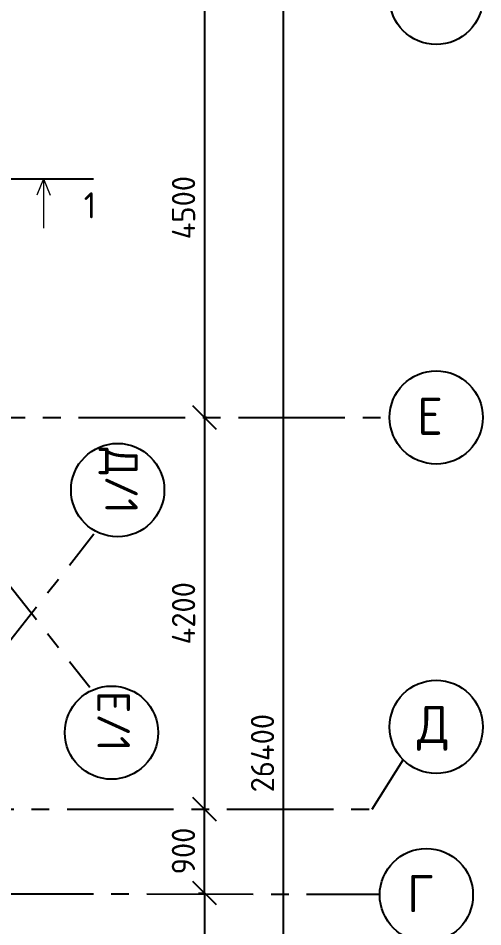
# Model space of a CAD drawing. Header units: millimetres. Extents: x -257254 to 390979, y -202328 to 355504.
# Drawn here: x 103581 to 108563, y 90613 to 100358 of the extents above; entities that cross this region are included whole.
import ezdxf

# ---------------------------------------------------------------- set-up
doc = ezdxf.new("R2010")
doc.units = ezdxf.units.MM
doc.linetypes.add('CENTER2', pattern=[28.575, 19.05, -3.175, 3.175, -3.175])
doc.layers.get('0').update_dxf_attribs({"lineweight": 25})
doc.layers.add('оси', color=1, linetype='CENTER2')
doc.layers.add('разрез', color=40, linetype='Continuous')
doc.layers.add('покрытия', color=6, linetype='Continuous', lineweight=18)
doc.styles.get("Standard").update_dxf_attribs({"font": 'GOST_Common.ttf'})
doc.dimstyles.new('ISO-25', dxfattribs={"dimtxt": 250, "dimasz": 250, "dimexe": 1.25, "dimexo": 0.625, "dimgap": 100, "dimtad": 1, "dimdec": 0, "dimtxsty": 'Standard', "dimblk": 'OBLIQUE', "dimcen": 2.5, "dimadec": 0, "dimazin": 0, "dimtfac": 1, "dimtdec": 0, "dimtmove": 0, "dimatfit": 3, "dimfxl": 1, "dimarcsym": 0})

# ---------------------------------------------------------------- blocks, each defined once
blk = doc.blocks.new('_Oblique')
at = {"color": 0, "linetype": 'ByBlock', "lineweight": -2}
blk.add_line((-0.5, -0.5), (0.5, 0.5), dxfattribs=at)
blk = doc.blocks.new('*D16')
at = {"color": 0, "lineweight": -2, "ltscale": 50, "transparency": 16777216}
for p, q in [((105578.9, 100576.1), (105578.9, 96076.1)), ((105579.5, 100576.1), (105580.1, 100576.1)), ((105601.4, 96076.1), (105577.6, 96076.1))]:
    blk.add_line(p, q, dxfattribs=at)
at = {"color": 0, "lineweight": -2, "ltscale": 50, "transparency": 16777216, "xscale": 250, "yscale": 250, "zscale": 250}
for p, rotation in [((105578.9, 100576.1), 90), ((105578.9, 96076.1), 270)]:
    blk.add_blockref('_Oblique', p, dxfattribs=dict(at, rotation=rotation))
at = {"color": 0, "ltscale": 50, "transparency": 16777216, "insert": (105353.9, 98326.1), "char_height": 250, "attachment_point": 5, "rotation": 90}
blk.add_mtext('4500', dxfattribs=at)
blk = doc.blocks.new('*D17')
at = {"color": 0, "lineweight": -2, "ltscale": 50, "transparency": 16777216}
for p, q in [((105601.4, 96076.1), (105577.6, 96076.1)), ((105578.9, 96076.1), (105578.9, 91876.1)), ((105579.5, 91876.1), (105580.1, 91876.1))]:
    blk.add_line(p, q, dxfattribs=at)
at = {"color": 0, "lineweight": -2, "ltscale": 50, "transparency": 16777216, "xscale": 250, "yscale": 250, "zscale": 250}
for p, rotation in [((105578.9, 96076.1), 90), ((105578.9, 91876.1), 270)]:
    blk.add_blockref('_Oblique', p, dxfattribs=dict(at, rotation=rotation))
at = {"color": 0, "ltscale": 50, "transparency": 16777216, "insert": (105353.9, 93976.1), "char_height": 250, "attachment_point": 5, "rotation": 90}
blk.add_mtext('4200', dxfattribs=at)
blk = doc.blocks.new('*D18')
at = {"color": 0, "lineweight": -2, "ltscale": 50, "transparency": 16777216}
for p, q in [((105514.3, 90976.1), (105580.1, 90976.1)), ((105578.9, 90976.1), (105578.9, 87676.1)), ((105579.5, 87676.1), (105580.1, 87676.1))]:
    blk.add_line(p, q, dxfattribs=at)
at = {"color": 0, "lineweight": -2, "ltscale": 50, "transparency": 16777216, "xscale": 250, "yscale": 250, "zscale": 250}
for p, rotation in [((105578.9, 90976.1), 90), ((105578.9, 87676.1), 270)]:
    blk.add_blockref('_Oblique', p, dxfattribs=dict(at, rotation=rotation))
at = {"color": 0, "ltscale": 50, "transparency": 16777216, "insert": (105353.9, 89326.1), "char_height": 250, "attachment_point": 5, "rotation": 90}
blk.add_mtext('3300', dxfattribs=at)
blk = doc.blocks.new('*D34')
at = {"color": 0, "lineweight": -2, "ltscale": 50, "transparency": 16777216}
for p, q in [((105578.2, 91876.1), (105576.4, 91876.1)), ((105577.6, 90976.1), (105577.6, 91876.1)), ((105578.2, 90976.1), (105576.4, 90976.1))]:
    blk.add_line(p, q, dxfattribs=at)
at = {"color": 0, "lineweight": -2, "ltscale": 50, "transparency": 16777216, "xscale": 250, "yscale": 250, "zscale": 250}
for p, rotation in [((105577.6, 91876.1), 90), ((105577.6, 90976.1), 270)]:
    blk.add_blockref('_Oblique', p, dxfattribs=dict(at, rotation=rotation))
at = {"color": 0, "ltscale": 50, "transparency": 16777216, "insert": (105352.6, 91426.1), "char_height": 250, "attachment_point": 5, "rotation": 90}
blk.add_mtext('900', dxfattribs=at)
blk = doc.blocks.new('*D70')
at = {"color": 0, "lineweight": -2, "transparency": 16777216}
for p, q in [((106425.6, 79276.1), (106425.6, 105676.1)), ((106426.3, 105676.1), (106426.9, 105676.1)), ((106426.3, 79276.1), (106426.9, 79276.1))]:
    blk.add_line(p, q, dxfattribs=at)
at = {"color": 0, "lineweight": -2, "transparency": 16777216, "xscale": 250, "yscale": 250, "zscale": 250}
for p, rotation in [((106425.6, 105676.1), 90), ((106425.6, 79276.1), 270)]:
    blk.add_blockref('_Oblique', p, dxfattribs=dict(at, rotation=rotation))
at = {"color": 0, "transparency": 16777216, "insert": (106200.6, 92476.1), "char_height": 250, "attachment_point": 5, "rotation": 90}
blk.add_mtext('26400', dxfattribs=at)

msp = doc.modelspace()

# ---------------------------------------------------------------- linework, layer by layer
at = {"ltscale": 50}
msp.add_line((107377.36447, 91876.14076), (107710.85079, 92402.54216), dxfattribs=at)
for centre in [(108063.39663, 100576.14076), (108063.39663, 96076.14076), (104647.40625, 95297.48093), (108063.39663, 92757.10024), (104581.367, 92695.93429), (107958.0031, 90954.17408)]:
    msp.add_circle(centre, 500, dxfattribs=at)
at = {"layer": 'оси', "ltscale": 60}
for p, q in [((102005.06399, 96151.05184), (104348.47266, 93182.73418)), ((71651.5165, 96076.14076), (107563.39663, 96076.14076)), ((102005.06399, 91801.22969), (104393.47576, 94826.55127)), ((95531.97554, 91876.14076), (107377.36447, 91876.14076)), ((91242.72285, 90976.14076), (107458.10637, 90964.33573))]:
    msp.add_line(p, q, dxfattribs=at)
at = {"layer": 'покрытия'}
for q in [(103779.09376, 98460.67028), (103851.34436, 98105.67424), (103923.59497, 98460.67028)]:
    msp.add_line((103851.34436, 98634.2379), q, dxfattribs=at)
at = {"layer": 'разрез'}
msp.add_line((103315.35374, 98634.2379), (104387.33499, 98634.2379), dxfattribs=at)

# ---------------------------------------------------------------- texts
at = {"ltscale": 50}
for s, height, p in [('1', 280, (104283.69313, 98210.73844, 591.99993)), ('Е', 400, (107857.42612, 95889.39277)), ('Д', 400, (107857.42612, 92583.12201)), ('Г', 400, (107752.0326, 90770.70585))]:
    msp.add_text(s, height=height, dxfattribs=at).set_placement(p)
for s, p in [('Д/1', (104513.41146, 95751.41383)), ('Е/1', (104429.28294, 93145.26214))]:
    msp.add_text(s, height=350, rotation=270, dxfattribs=at).set_placement(p)

# ---------------------------------------------------------------- dimensions: what is measured, and where the dimension line sits
dim = msp.add_linear_dim(base=(106425.63518, 105676.14076), p1=(106425.63518, 79276.14076), p2=(106425.63518, 105676.14076), angle=90, dimstyle='ISO-25')
dim.commit()
dim.dimension.update_dxf_attribs({"geometry": '*D70', "text_midpoint": (106200.63518, 92476.14076)})
for base, p1, p2, picture, middle in [((105578.86621, 96076.14076), (105578.86621, 100576.14076), (105602.05441, 96076.14076), '*D16', (105353.86621, 98326.14076)), ((105578.86621, 91876.14076), (105602.05441, 96076.14076), (105578.86621, 91876.14076), '*D17', (105353.86621, 93976.14076)), ((105578.86621, 87676.14076), (105513.65261, 90976.14076), (105578.86621, 87676.14076), '*D18', (105353.86621, 89326.14076))]:
    dim = msp.add_linear_dim(base=base, p1=p1, p2=p2, angle=90, dimstyle='ISO-25', override={"dimtmove": 1}, dxfattribs=at)
    dim.commit()
    dim.dimension.update_dxf_attribs({"geometry": picture, "text_midpoint": middle})
dim = msp.add_linear_dim(base=(105577.61621, 91876.14076), p1=(105578.86621, 90976.14076), p2=(105578.86621, 91876.14076), angle=90, dimstyle='ISO-25', dxfattribs=at)
dim.commit()
dim.dimension.update_dxf_attribs({"geometry": '*D34', "text_midpoint": (105577.61621, 91426.14076), "dimtype": 160})

doc.saveas('drawing.dxf')
